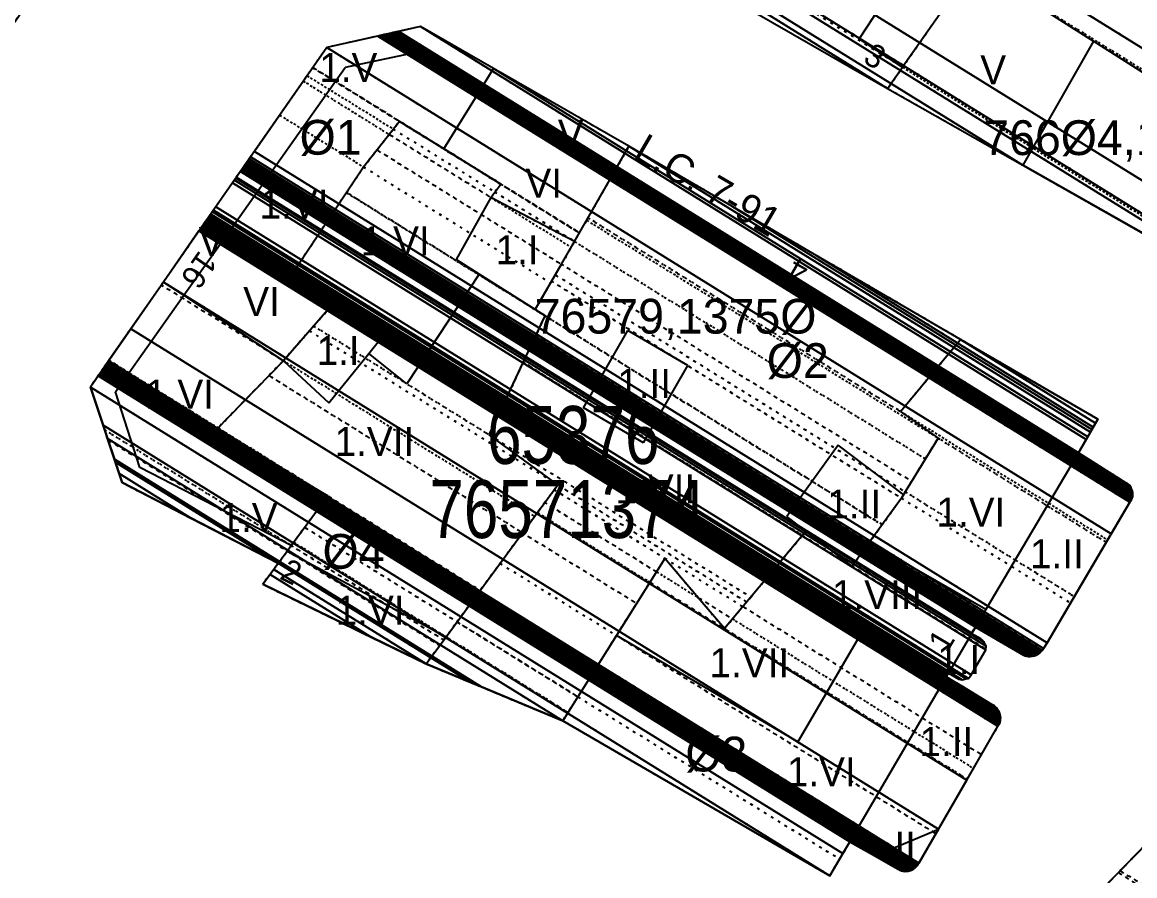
# Model space of a CAD drawing. Extents: x 676297 to 676945, y 613531 to 614154.
# Drawn here: x 676550.36 to 676598.37, y 613730.94 to 613767.78 of the extents above; entities that cross this region are included whole.
import ezdxf
from ezdxf.enums import TextEntityAlignment as Align

# ---------------------------------------------------------------- set-up
doc = ezdxf.new("R2010")
doc.units = 0
doc.header["$MEASUREMENT"] = 0
doc.linetypes.add('DOT', pattern=[0.25, 0, -0.25])
doc.layers.get('0').update_dxf_attribs({"linetype": 'CONTINUOUS'})
for name, color, linetype in [('10', 7, 'CONTINUOUS'), ('11', 7, 'CONTINUOUS'), ('12', 7, 'CONTINUOUS'), ('13', 7, 'CONTINUOUS'), ('22', 7, 'CONTINUOUS'), ('25', 7, 'CONTINUOUS'), ('26', 7, 'CONTINUOUS'), ('27', 7, 'CONTINUOUS'), ('31', 7, 'CONTINUOUS'), ('38', 7, 'CONTINUOUS'), ('62', 7, 'CONTINUOUS')]:
    doc.layers.add(name, color=color, linetype=linetype)
doc.styles.get("Standard").update_dxf_attribs({"font": 'txt', "height": 0.2})

msp = doc.modelspace()

# ---------------------------------------------------------------- linework, layer by layer
at = {"layer": '10', "color": 215, "linetype": 'CONTINUOUS'}
for p, q in [((676581.088, 613768.714), (676587.707, 613764.92)), ((676567.543, 613767.594), (676563.5, 613766.689)), ((676570.699, 613765.784), (676567.543, 613767.594)), ((676563.5, 613766.689), (676558.419, 613759.389)), ((676576.544, 613762.433), (676570.699, 613765.784)), ((676587.707, 613764.92), (676593.546, 613761.606)), ((676580.98, 613759.846), (676576.544, 613762.433)), ((676609.205, 613752.72), (676593.546, 613761.606)), ((676584.657, 613757.703), (676580.98, 613759.846)), ((676558.419, 613759.389), (676556.454, 613756.565)), ((676590.857, 613754.09), (676584.657, 613757.703)), ((676556.454, 613756.565), (676553.301, 613752.035)), ((676590.857, 613754.09), (676596.775, 613750.653)), ((676554.672, 613747.912), (676553.301, 613752.035)), ((676596.775, 613750.653), (676595.949, 613749.194)), ((676595.949, 613749.194), (676597.98, 613747.908)), ((676561.413, 613744.435), (676554.672, 613747.912)), ((676598.022, 613747.887), (676597.98, 613747.908)), ((676598.099, 613747.832), (676598.022, 613747.887)), ((676598.153, 613747.781), (676598.099, 613747.832)), ((676598.194, 613747.726), (676598.153, 613747.781)), ((676598.236, 613747.649), (676598.194, 613747.726)), ((676598.272, 613747.549), (676598.236, 613747.649)), ((676598.284, 613747.475), (676598.272, 613747.549)), ((676598.282, 613747.313), (676598.29, 613747.401)), ((676598.29, 613747.401), (676598.284, 613747.475)), ((676598.155, 613747.062), (676594.59, 613740.998)), ((676598.155, 613747.062), (676598.197, 613747.127)), ((676598.197, 613747.127), (676598.228, 613747.175)), ((676598.228, 613747.175), (676598.259, 613747.236)), ((676598.259, 613747.236), (676598.282, 613747.313)), ((676560.741, 613743.523), (676561.413, 613744.435)), ((676567.794, 613740.089), (676560.741, 613743.523)), ((676591.492, 613741.679), (676591.321, 613741.387)), ((676593.568, 613740.468), (676591.492, 613741.679)), ((676591.731, 613741.167), (676591.321, 613741.387)), ((676591.771, 613741.12), (676591.731, 613741.167)), ((676591.879, 613741.024), (676591.771, 613741.12)), ((676591.309, 613739.613), (676591.938, 613740.699)), ((676591.952, 613740.858), (676591.879, 613741.024)), ((676591.938, 613740.699), (676591.952, 613740.858)), ((676594.375, 613740.666), (676594.323, 613740.603)), ((676594.438, 613740.756), (676594.375, 613740.666)), ((676594.59, 613740.998), (676594.438, 613740.756)), ((676593.644, 613740.438), (676593.568, 613740.468)), ((676593.715, 613740.422), (676593.644, 613740.438)), ((676593.782, 613740.412), (676593.715, 613740.422)), ((676593.857, 613740.41), (676593.782, 613740.412)), ((676593.96, 613740.42), (676593.857, 613740.41)), ((676594.044, 613740.441), (676593.96, 613740.42)), ((676594.14, 613740.478), (676594.044, 613740.441)), ((676594.216, 613740.52), (676594.14, 613740.478)), ((676594.272, 613740.563), (676594.216, 613740.52)), ((676594.323, 613740.603), (676594.272, 613740.563)), ((676570.184, 613739.092), (676567.794, 613740.089)), ((676590.236, 613739.533), (676590.326, 613739.687)), ((676590.326, 613739.687), (676590.784, 613739.422)), ((676590.236, 613739.533), (676592.203, 613738.338)), ((676590.784, 613739.422), (676590.927, 613739.396)), ((676590.927, 613739.396), (676591.091, 613739.441)), ((676591.091, 613739.441), (676591.194, 613739.462)), ((676591.194, 613739.462), (676591.309, 613739.613)), ((676573.688, 613737.632), (676570.184, 613739.092)), ((676592.203, 613738.338), (676592.263, 613738.303)), ((676592.263, 613738.303), (676592.312, 613738.272)), ((676592.312, 613738.272), (676592.365, 613738.224)), ((676592.365, 613738.224), (676592.416, 613738.173)), ((676592.416, 613738.173), (676592.454, 613738.121)), ((676592.454, 613738.121), (676592.488, 613738.065)), ((676592.488, 613738.065), (676592.523, 613737.992)), ((676592.523, 613737.992), (676592.551, 613737.907)), ((676592.551, 613737.907), (676592.562, 613737.833)), ((676592.562, 613737.833), (676592.571, 613737.765)), ((676592.571, 613737.765), (676592.567, 613737.707)), ((676585.207, 613730.947), (676573.688, 613737.632)), ((676589.896, 613732.952), (676592.464, 613737.398)), ((676592.483, 613737.426), (676592.464, 613737.398)), ((676592.515, 613737.491), (676592.483, 613737.426)), ((676592.542, 613737.568), (676592.515, 613737.491)), ((676592.559, 613737.639), (676592.542, 613737.568)), ((676592.567, 613737.707), (676592.559, 613737.639)), ((676600.839, 613734.347), (676596.529, 613729.922)), ((676589.896, 613732.952), (676589.054, 613731.494)), ((676585.207, 613730.947), (676586.082, 613732.415)), ((676586.082, 613732.415), (676587.154, 613731.803)), ((676587.154, 613731.803), (676588.131, 613731.246)), ((676588.131, 613731.246), (676588.215, 613731.196)), ((676588.215, 613731.196), (676588.301, 613731.161)), ((676588.301, 613731.161), (676588.377, 613731.144)), ((676588.377, 613731.144), (676588.456, 613731.135)), ((676588.456, 613731.135), (676588.515, 613731.136)), ((676588.515, 613731.136), (676588.591, 613731.143)), ((676588.591, 613731.143), (676588.69, 613731.168)), ((676588.69, 613731.168), (676588.767, 613731.201)), ((676588.767, 613731.201), (676588.839, 613731.241)), ((676588.839, 613731.241), (676588.901, 613731.29)), ((676588.901, 613731.29), (676588.958, 613731.347)), ((676588.958, 613731.347), (676589.004, 613731.406)), ((676589.004, 613731.406), (676589.034, 613731.459)), ((676589.034, 613731.459), (676589.054, 613731.494))]:
    msp.add_line(p, q, dxfattribs=at)
at = {"layer": '11', "color": 215, "linetype": 'CONTINUOUS'}
for p, q in [((676591.43, 613770.243), (676588.347, 613765.835)), ((676587.707, 613764.92), (676588.347, 613765.835)), ((676566.637, 613763.498), (676565.088, 613761.531)), ((676568.555, 613762.316), (676566.637, 613763.498)), ((676571.02, 613760.799), (676568.555, 613762.316)), ((676575.996, 613761.473), (676576.544, 613762.433)), ((676565.088, 613761.531), (676562.12, 613757.075)), ((676575.83, 613761.183), (676575.996, 613761.473)), ((676570.584, 613760.218), (676571.02, 613760.799)), ((676574.194, 613758.319), (676575.83, 613761.183)), ((676574.194, 613758.319), (676570.584, 613760.218)), ((676573.631, 613757.334), (676574.194, 613758.319)), ((676562.12, 613757.075), (676563.925, 613755.797)), ((676572.501, 613755.382), (676573.631, 613757.334)), ((676563.925, 613755.797), (676561.631, 613753.174)), ((676570.512, 613749.973), (676572.926, 613755.106)), ((676572.926, 613755.106), (676572.501, 613755.382)), ((676589.894, 613752.936), (676590.857, 613754.09)), ((676561.631, 613753.174), (676558.73, 613750.188)), ((676588.262, 613750.98), (676589.894, 613752.936)), ((676588.262, 613750.98), (676589.881, 613749.834)), ((676558.73, 613750.188), (676563.549, 613747.335)), ((676573.472, 613747.813), (676570.512, 613749.973)), ((676589.881, 613749.834), (676588.468, 613747.513)), ((676571.952, 613745.745), (676573.472, 613747.813)), ((676588.468, 613747.513), (676588.302, 613747.241)), ((676561.973, 613745.195), (676563.549, 613747.335)), ((676588.302, 613747.241), (676586.915, 613745.32)), ((676569.127, 613741.903), (676571.952, 613745.745)), ((676584.182, 613745.82), (676582.535, 613743.847)), ((676586.18, 613744.301), (676584.182, 613745.82)), ((676561.413, 613744.435), (676561.798, 613744.958)), ((676561.798, 613744.958), (676561.973, 613745.195)), ((676586.915, 613745.32), (676586.18, 613744.301)), ((676578.094, 613744.643), (676576, 613741.312)), ((676579.532, 613742.946), (676578.094, 613744.643)), ((676582.535, 613743.847), (676580.666, 613741.61)), ((676580.666, 613741.61), (676579.532, 613742.946)), ((676568.653, 613741.257), (676569.127, 613741.903)), ((676567.794, 613740.089), (676568.653, 613741.257)), ((676576, 613741.312), (676574.337, 613738.665)), ((676574.337, 613738.665), (676573.688, 613737.632))]:
    msp.add_line(p, q, dxfattribs=at)
at = {"layer": '12', "color": 15, "linetype": 'CONTINUOUS'}
for p, q in [((676588.521, 613770.182), (676586.481, 613767.068)), ((676591.43, 613770.243), (676596.591, 613766.957)), ((676586.481, 613767.068), (676588.347, 613765.835)), ((676596.591, 613766.957), (676593.546, 613761.606)), ((676599.682, 613764.989), (676596.591, 613766.957)), ((676567.568, 613766.511), (676564.291, 613765.833)), ((676570.178, 613764.942), (676567.568, 613766.511)), ((676559.328, 613758.813), (676564.291, 613765.833)), ((676570.178, 613764.942), (676570.698, 613765.784)), ((676568.554, 613762.315), (676570.178, 613764.942)), ((676575.996, 613761.473), (676570.178, 613764.942)), ((676570.584, 613760.218), (676569.088, 613757.541)), ((676558.419, 613759.389), (676559.328, 613758.813)), ((676557.342, 613756.003), (676559.328, 613758.813)), ((676559.328, 613758.813), (676562.12, 613757.075)), ((676570.079, 613756.913), (676569.088, 613757.541)), ((676556.454, 613756.565), (676557.342, 613756.003)), ((676570.079, 613756.913), (676566.953, 613752.17)), ((676572.501, 613755.382), (676570.079, 613756.913)), ((676554.39, 613751.827), (676557.342, 613756.003)), ((676557.342, 613756.003), (676561.631, 613753.174)), ((676566.018, 613754.367), (676563.925, 613755.797)), ((676565.313, 613753.49), (676566.018, 613754.367)), ((676574.578, 613751.133), (676576.489, 613754.476)), ((676579.08, 613752.965), (676576.489, 613754.476)), ((676561.631, 613753.174), (676563.592, 613751.351)), ((676563.591, 613751.35), (676565.313, 613753.49)), ((676566.953, 613752.17), (676565.313, 613753.49)), ((676577.169, 613749.622), (676579.08, 613752.965)), ((676555.432, 613748.557), (676554.39, 613751.827)), ((676577.169, 613749.622), (676574.578, 613751.133)), ((676585.577, 613749.532), (676583.352, 613746.451)), ((676588.404, 613747.383), (676585.577, 613749.532)), ((676595.949, 613749.194), (676591.939, 613742.434)), ((676561.973, 613745.195), (676555.432, 613748.557)), ((676584.182, 613745.82), (676583.352, 613746.451)), ((676561.798, 613744.958), (676568.653, 613741.257)), ((676591.939, 613742.434), (676586.915, 613745.32)), ((676582.535, 613743.847), (676586.596, 613741.459)), ((676591.939, 613742.434), (676591.492, 613741.679)), ((676583.831, 613736.723), (676576, 613741.312)), ((676586.596, 613741.459), (676583.831, 613736.723)), ((676586.596, 613741.459), (676590.142, 613739.374)), ((676591.321, 613741.387), (676590.326, 613739.687)), ((676586.082, 613732.415), (676590.143, 613739.374)), ((676590.143, 613739.374), (676590.236, 613739.533)), ((676587.154, 613731.803), (676589.896, 613732.952))]:
    msp.add_line(p, q, dxfattribs=at)

# ---------------------------------------------------------------- texts
at = {"layer": '13', "color": 15, "linetype": 'CONTINUOUS'}
for s, p in [('1.V', (676564.433, 613765.829)), ('V', (676592.262, 613765.724)), ('V', (676574.03, 613762.954)), ('VI', (676572.866, 613760.836)), ('1.VI', (676562.089, 613759.93)), ('V', (676558.536, 613758.312)), ('1.VI', (676566.46, 613758.34)), ('1.I', (676571.717, 613757.964)), ('VI', (676560.689, 613755.724)), ('1.I', (676563.994, 613753.615)), ('1.II', (676577.198, 613752.192)), ('1.VI', (676557.151, 613751.73)), ('1.VII', (676565.559, 613749.687)), ('1.VII', (676577.682, 613747.64)), ('1.II', (676586.264, 613746.989)), ('1.V', (676560.129, 613746.403)), ('1.VI', (676591.299, 613746.642)), ('1.II', (676595.011, 613744.844)), ('1.VIII', (676587.25, 613743.075)), ('1.VI', (676565.374, 613742.401)), ('1.VII', (676581.739, 613740.138)), ('1.I', (676590.773, 613740.275)), ('1.II', (676590.241, 613736.733)), ('1.VI', (676584.842, 613735.432)), ('II', (676588.467, 613732.222))]:
    msp.add_text(s, height=1.25, dxfattribs=at).set_placement(p, align=Align.MIDDLE)
at = {"layer": '22', "color": 7, "linetype": 'CONTINUOUS'}
for s, rotation, p in [('3', 330.2366, (676586.918, 613765.886)), ('16', 234.9888, (676557.59, 613757.367)), ('4', 149.9047, (676584.073, 613757.495)), ('2', 333.4907, (676561.755, 613743.615)), ('1', 59.4228, (676590.458, 613740.846))]:
    msp.add_text(s, height=1, rotation=rotation, dxfattribs=at).set_placement(p, align=Align.CENTER)
at = {"layer": '25', "color": 215, "linetype": 'CONTINUOUS', "width": 0.8}
msp.add_text('65376', height=2.5, dxfattribs=at).set_placement((676574.141, 613749.97), align=Align.MIDDLE)
at = {"layer": '26', "color": 215, "linetype": 'CONTINUOUS'}
msp.add_text('O', height=0.1, dxfattribs=at).set_placement((676575.005, 613748.37), align=Align.MIDDLE)
at = {"layer": '26', "color": 215, "linetype": 'CONTINUOUS', "width": 0.8}
msp.add_text('76571374', height=2.5, dxfattribs=at).set_placement((676573.881, 613746.77), align=Align.MIDDLE)
at = {"layer": '27', "color": 215, "linetype": 'CONTINUOUS'}
for s, p in [('%%c1', (676563.669, 613762.816)), ('%%c2', (676583.827, 613753.18)), ('%%c4', (676564.659, 613744.946)), ('%%c3', (676580.314, 613736.198))]:
    msp.add_text(s, height=1.5, dxfattribs=at).set_placement(p, align=Align.MIDDLE)
at = {"layer": '31', "color": 15, "linetype": 'CONTINUOUS'}
msp.add_text('L.C. 7-91', height=1.25, rotation=329.75, dxfattribs=at).set_placement((676579.647, 613760.214), align=Align.CENTER)
at = {"layer": '38', "color": 215, "linetype": 'CONTINUOUS'}
for s, p in [('766%%c4,13764', (676597.911, 613762.689)), ('76579,1375%%c', (676578.556, 613754.984))]:
    msp.add_text(s, height=1.5, dxfattribs=at).set_placement(p, align=Align.MIDDLE)

# ---------------------------------------------------------------- meshes
at = {"color": 7, "linetype": 'DOT'}
mesh = msp.add_polyface(dxfattribs=at)
corners = [(676601.957, 613768.848), (676599.332, 613770.617), (676602.019, 613768.951), (676596.654, 613772.421), (676602.083, 613769.055), (676593.712, 613774.403), (676602.153, 613769.17), (676594.294, 613775.504), (676602.798, 613770.231), (676589.264, 613779.284), (676603.09, 613770.712), (676615.9, 613763.705), (676589.742, 613779.923), (676603.503, 613771.391), (676613.54, 613765.261), (676615.951, 613763.766), (676589.789, 613779.987), (676603.544, 613771.458), (676611.07, 613766.89), (676616.005, 613763.83), (676589.839, 613780.053), (676603.587, 613771.529), (676610.161, 613767.489), (676616.025, 613763.854), (676589.613, 613780.229), (676603.603, 613771.555), (676608.393, 613769.023), (676616.266, 613764.142), (676586.851, 613782.379), (676603.796, 613771.873), (676606.371, 613770.777), (676616.542, 613764.471), (676587.109, 613782.719), (676604.017, 613772.236), (676606.371, 613770.777), (676616.831, 613764.816), (676587.38, 613783.076), (676604.249, 613772.617), (676618.351, 613766.628), (676588.8, 613784.95), (676619.892, 613768.466), (676598.897, 613781.483), (676590.241, 613786.85), (676620.421, 613769.097), (676599.32, 613782.179), (676590.735, 613787.502), (676622.951, 613772.114), (676601.342, 613785.512), (676620.818, 613774.12), (676601.643, 613786.009), (676616.923, 613777.784), (676612.353, 613780.617), (676602.194, 613786.916), (676616.914, 613777.792), (676612.354, 613780.619), (676612.332, 613780.633), (676602.195, 613786.918), (676614.937, 613779.653), (676612.633, 613781.081), (676607.624, 613784.187), (676602.475, 613787.38), (676612.918, 613781.552), (676602.827, 613787.809), (676602.76, 613787.85), (676602.764, 613787.856)]
mesh.append_faces([[corners[k] for k in face] for face in [(0, 0, 2, 1), (1, 2, 4, 3), (3, 4, 6, 5), (5, 6, 8, 7), (7, 8, 10, 9), (9, 10, 13, 12), (12, 13, 17, 16), (11, 11, 15, 14), (16, 17, 21, 20), (14, 15, 19, 18), (20, 21, 25, 24), (18, 19, 23, 22), (24, 25, 29, 28), (22, 23, 27, 26), (28, 29, 33, 32), (26, 27, 31, 30), (32, 33, 37, 36), (34, 31, 35, 37), (36, 35, 38, 39), (39, 38, 40, 42), (42, 41, 45, 45), (41, 40, 43, 44), (44, 43, 46, 47), (47, 46, 48, 49), (49, 48, 50, 52), (52, 51, 55, 56), (51, 50, 53, 54), (56, 55, 59, 60), (54, 53, 57, 58), (60, 59, 62, 63), (58, 57, 61, 61), (63, 62, 64, 64)]], dxfattribs={"vtx0": -1, "vtx2": -1, "color": 7})
mesh = msp.add_polyface(dxfattribs=at)
corners = [(676538.002, 613756.181), (676538.254, 613756.218), (676526.404, 613763.565), (676542.41, 613756.833), (676527.798, 613765.892), (676542.769, 613757.349), (676528.121, 613766.431), (676544.214, 613759.43), (676529.421, 613768.602), (676544.257, 613759.493), (676532.397, 613766.846), (676545.913, 613761.876), (676533.907, 613769.32), (676548.659, 613765.831), (676536.412, 613773.424), (676548.676, 613765.854), (676534.138, 613774.868), (676551.17, 613769.445), (676536.391, 613778.608), (676553.145, 613772.289), (676538.176, 613781.57), (676552.422, 613775.5), (676539.388, 613783.581), (676552.23, 613776.354), (676552.23, 613776.354)]
mesh.append_faces([[corners[k] for k in face] for face in [(0, 0, 1, 2), (2, 1, 3, 4), (4, 3, 5, 6), (6, 5, 7, 8), (8, 7, 9, 10), (10, 9, 11, 12), (12, 11, 13, 14), (14, 13, 15, 16), (16, 15, 17, 18), (18, 17, 19, 20), (20, 19, 21, 22), (22, 21, 24, 23)]], dxfattribs={"vtx0": -1, "vtx2": -1, "color": 7})
mesh = msp.add_polyface(dxfattribs=at)
corners = [(676581.088, 613768.714), (676581.253, 613768.921), (676587.707, 613764.92), (676581.952, 613769.8), (676588.347, 613765.835), (676582.009, 613769.871), (676588.399, 613765.909), (676582.009, 613769.871), (676590.518, 613768.939), (676584.323, 613772.78), (676591.43, 613770.243), (676585.319, 613774.032), (676591.594, 613770.539), (676585.531, 613774.298), (676593.085, 613773.217), (676587.373, 613776.758), (676593.092, 613773.23), (676587.382, 613776.77), (676593.712, 613774.403), (676588.178, 613777.834), (676594.294, 613775.504), (676588.926, 613778.832), (676589.264, 613779.284)]
mesh.append_faces([[corners[k] for k in face] for face in [(0, 0, 2, 1), (1, 2, 4, 3), (3, 4, 6, 5), (7, 6, 8, 9), (9, 8, 10, 11), (11, 10, 12, 13), (13, 12, 14, 15), (15, 14, 16, 17), (17, 16, 18, 19), (19, 18, 20, 21), (21, 20, 22, 22)]], dxfattribs={"vtx0": -1, "vtx2": -1, "color": 7})
mesh = msp.add_polyface(dxfattribs=at)
corners = [(676587.707, 613764.92), (676593.546, 613761.606), (676587.856, 613765.134), (676609.205, 613752.72), (676588.258, 613765.707), (676609.41, 613752.776), (676588.347, 613765.835), (676609.527, 613752.807), (676588.398, 613765.907), (676612.195, 613757.369), (676591.43, 613770.243), (676612.593, 613758.049), (676591.814, 613770.932), (676612.593, 613758.049), (676593.085, 613773.217), (676613.912, 613760.304), (676593.536, 613774.069), (676601.957, 613768.848), (676614.397, 613761.135), (676593.592, 613774.176), (676599.332, 613770.617), (676602.019, 613768.951), (676614.458, 613761.239), (676593.649, 613774.284), (676596.654, 613772.421), (676602.083, 613769.055), (676614.52, 613761.344), (676593.712, 613774.403), (676602.153, 613769.17), (676614.587, 613761.46), (676603.503, 613771.391), (676615.9, 613763.705), (676603.544, 613771.458), (676613.54, 613765.261), (676603.603, 613771.555), (676610.161, 613767.489), (676604.017, 613772.236), (676606.371, 613770.777), (676604.249, 613772.617)]
mesh.append_faces([[corners[k] for k in face] for face in [(0, 0, 1, 2), (2, 1, 3, 4), (4, 3, 5, 6), (6, 5, 7, 8), (8, 7, 9, 10), (10, 9, 11, 12), (12, 13, 15, 14), (14, 15, 18, 16), (16, 17, 20, 19), (17, 18, 22, 21), (19, 20, 24, 23), (21, 22, 26, 25), (23, 24, 27, 27), (25, 26, 29, 28), (28, 29, 31, 30), (30, 31, 33, 32), (32, 33, 35, 34), (34, 35, 37, 36), (36, 37, 38, 38)]], dxfattribs={"vtx0": -1, "vtx2": -1, "color": 7})
mesh = msp.add_polyface(dxfattribs=at)
corners = [(676554.672, 613747.912), (676561.413, 613744.435), (676554.378, 613748.797), (676561.798, 613744.958), (676554.059, 613749.756), (676561.973, 613745.195), (676553.914, 613750.192), (676562.713, 613746.2), (676553.301, 613752.035), (676558.73, 613750.188), (676563.481, 613747.242), (676554.04, 613753.096), (676558.812, 613750.272), (676563.549, 613747.335), (676554.105, 613753.19), (676561.631, 613753.174), (676556.366, 613756.438), (676561.734, 613753.292), (676556.454, 613756.565), (676563.925, 613755.797), (676558.332, 613759.264), (676562.12, 613757.075), (676558.41, 613759.375), (676562.129, 613757.089), (676558.419, 613759.389), (676565.088, 613761.531), (676561.471, 613763.774), (676566.196, 613762.938), (676562.489, 613765.237), (676570.584, 613760.218), (676566.376, 613763.166), (676562.654, 613765.474), (676574.194, 613758.319), (676570.758, 613760.45), (676566.637, 613763.498), (676562.894, 613765.819), (676574.402, 613758.684), (676571.011, 613760.786), (676566.637, 613763.498), (676562.898, 613765.824), (676574.405, 613758.689), (676571.014, 613760.791), (676568.555, 613762.316), (676562.903, 613765.831), (676574.41, 613758.697), (676571.02, 613760.799), (676563.5, 613766.689), (676574.928, 613759.604), (676566.034, 613767.256), (676575.83, 613761.183), (676566.5, 613767.361), (676575.996, 613761.473), (676567.543, 613767.594), (676576.367, 613762.123), (676570.699, 613765.784), (676576.429, 613762.231), (676576.544, 613762.433)]
mesh.append_faces([[corners[k] for k in face] for face in [(0, 0, 1, 2), (2, 1, 3, 4), (4, 3, 5, 6), (6, 5, 7, 8), (8, 7, 10, 11), (11, 9, 12, 14), (9, 10, 13, 13), (14, 12, 15, 16), (16, 15, 17, 18), (18, 17, 19, 20), (20, 19, 21, 22), (22, 21, 23, 24), (24, 23, 25, 26), (26, 25, 27, 28), (28, 27, 30, 31), (29, 29, 32, 33), (31, 30, 34, 35), (33, 32, 36, 37), (35, 38, 42, 39), (37, 36, 40, 41), (39, 42, 45, 43), (41, 40, 44, 45), (43, 44, 47, 46), (46, 47, 49, 48), (48, 49, 51, 50), (50, 51, 53, 52), (52, 53, 55, 54), (54, 55, 56, 56)]], dxfattribs={"vtx0": -1, "vtx2": -1, "color": 7})
mesh = msp.add_polyface(dxfattribs=at)
corners = [(676560.741, 613743.523), (676561.216, 613744.167), (676567.794, 613740.089), (676561.413, 613744.435), (676567.991, 613740.357), (676561.798, 613744.958), (676568.376, 613740.88), (676561.973, 613745.195), (676568.55, 613741.117), (676562.076, 613745.335), (676568.653, 613741.257), (676562.551, 613745.98), (676569.127, 613741.903), (676558.73, 613750.188), (676563.481, 613747.242), (676570.056, 613743.166), (676558.73, 613750.188), (676563.549, 613747.335), (676570.124, 613743.259), (676558.812, 613750.272), (676571.952, 613745.745), (676561.007, 613752.531), (676572.472, 613746.453), (676561.631, 613753.174), (676573.472, 613747.813), (676562.754, 613754.458), (676570.512, 613749.973), (676562.938, 613754.669), (676571.146, 613751.32), (676563.925, 613755.797), (676571.203, 613751.443), (676562.12, 613757.075), (676572.926, 613755.106), (676564.35, 613760.423), (676572.501, 613755.382), (676564.356, 613760.432), (676573.163, 613756.525), (676565.088, 613761.531), (676573.631, 613757.334), (676565.67, 613762.27), (676574.051, 613758.069), (676570.584, 613760.218), (676566.196, 613762.938), (676574.194, 613758.319), (676570.758, 613760.45), (676566.376, 613763.166), (676571.011, 613760.786), (676566.637, 613763.498), (676571.014, 613760.791), (676568.555, 613762.316), (676571.02, 613760.799)]
mesh.append_faces([[corners[k] for k in face] for face in [(0, 0, 2, 1), (1, 2, 4, 3), (3, 4, 6, 5), (5, 6, 8, 7), (7, 8, 10, 9), (9, 10, 12, 11), (11, 12, 15, 14), (13, 16, 17, 19), (14, 15, 18, 17), (19, 18, 20, 21), (21, 20, 22, 23), (23, 22, 24, 25), (25, 24, 26, 27), (27, 26, 28, 29), (29, 28, 30, 31), (31, 30, 32, 33), (33, 32, 34, 35), (35, 34, 36, 37), (37, 36, 38, 39), (39, 38, 40, 42), (42, 41, 44, 45), (41, 40, 43, 43), (45, 44, 46, 47), (47, 46, 48, 49), (49, 48, 50, 50)]], dxfattribs={"vtx0": -1, "vtx2": -1, "color": 7})
mesh = msp.add_polyface(dxfattribs=at)
corners = [(676567.794, 613740.089), (676570.184, 613739.092), (676568.039, 613740.422), (676573.688, 613737.632), (676568.399, 613740.911), (676573.916, 613737.994), (676568.653, 613741.257), (676574.337, 613738.665), (676569.123, 613741.898), (676574.341, 613738.671), (676569.127, 613741.903), (676576, 613741.312), (676570.981, 613744.424), (676576.87, 613742.696), (676571.952, 613745.745), (676580.666, 613741.61), (676577.443, 613743.608), (676572.592, 613746.616), (676581.014, 613742.027), (676579.532, 613742.946), (676577.73, 613744.063), (676572.912, 613747.051), (676581.458, 613742.558), (676578.094, 613744.643), (676573.318, 613747.604), (676581.625, 613742.758), (676573.472, 613747.813), (676581.804, 613742.972), (676570.512, 613749.973), (676582.535, 613743.847), (676570.996, 613751.001), (676586.18, 613744.301), (676584.028, 613745.635), (676571.984, 613753.103), (676586.32, 613744.495), (676584.182, 613745.82), (676572.086, 613753.32), (676586.915, 613745.32), (676572.521, 613754.244), (676587.47, 613746.089), (676572.926, 613755.106), (676587.476, 613746.097), (676572.501, 613755.382), (676588.302, 613747.241), (676573.206, 613756.6), (676588.468, 613747.513), (676573.366, 613756.876), (676588.743, 613747.965), (676573.631, 613757.334), (676589.333, 613748.933), (676574.194, 613758.319), (676589.881, 613749.834), (676574.718, 613759.235), (676588.262, 613750.98), (676574.777, 613759.34), (676589.634, 613752.624), (676575.83, 613761.183), (676589.85, 613752.883), (676575.996, 613761.473), (676589.894, 613752.936), (676576.03, 613761.532), (676590.565, 613753.74), (676576.544, 613762.433), (676590.655, 613753.848), (676580.98, 613759.846), (676590.73, 613753.938), (676584.657, 613757.703), (676590.857, 613754.09), (676590.857, 613754.09)]
mesh.append_faces([[corners[k] for k in face] for face in [(0, 0, 1, 2), (2, 1, 3, 4), (4, 3, 5, 6), (6, 5, 7, 8), (8, 7, 9, 10), (10, 9, 11, 12), (12, 11, 13, 14), (14, 13, 16, 17), (17, 16, 20, 21), (15, 15, 18, 19), (21, 20, 23, 24), (19, 18, 22, 23), (24, 22, 25, 26), (26, 25, 27, 28), (28, 27, 29, 30), (30, 29, 32, 33), (33, 32, 35, 36), (31, 31, 34, 35), (36, 34, 37, 38), (38, 37, 39, 40), (40, 39, 41, 42), (42, 41, 43, 44), (44, 43, 45, 46), (46, 45, 47, 48), (48, 47, 49, 50), (50, 49, 51, 52), (52, 51, 53, 54), (54, 53, 55, 56), (56, 55, 57, 58), (58, 57, 59, 60), (60, 59, 61, 62), (62, 61, 63, 64), (64, 63, 65, 66), (66, 65, 68, 67)]], dxfattribs={"vtx0": -1, "vtx2": -1, "color": 7})
mesh = msp.add_polyface(dxfattribs=at)
corners = [(676573.688, 613737.632), (676573.688, 613737.632), (676585.207, 613730.947), (676573.895, 613737.961), (676585.633, 613731.661), (676574.337, 613738.665), (676586.082, 613732.415), (676574.804, 613739.408), (676587.154, 613731.803), (676574.827, 613739.446), (676588.131, 613731.246), (676574.849, 613739.481), (676588.215, 613731.196), (676574.85, 613739.482), (676588.301, 613731.161), (676574.859, 613739.495), (676588.377, 613731.144), (676574.872, 613739.517), (676588.456, 613731.135), (676574.89, 613739.546), (676588.515, 613731.136), (676574.907, 613739.573), (676588.591, 613731.143), (676574.932, 613739.612), (676588.69, 613731.168), (676574.971, 613739.674), (676588.767, 613731.201), (676575.007, 613739.732), (676588.839, 613731.241), (676575.046, 613739.793), (676588.901, 613731.29), (676575.085, 613739.856), (676588.958, 613731.347), (676575.127, 613739.922), (676589.004, 613731.406), (676575.167, 613739.985), (676589.034, 613731.459), (676575.199, 613740.037), (676589.054, 613731.494), (676575.22, 613740.071), (676589.787, 613732.764), (676576, 613741.312), (676589.896, 613732.952), (676576.116, 613741.496), (676591.144, 613735.113), (676580.666, 613741.61), (676577.443, 613743.608), (676591.414, 613735.579), (676581.014, 613742.027), (676579.532, 613742.946), (676577.73, 613744.063), (676591.756, 613736.172), (676581.458, 613742.558), (676578.094, 613744.643), (676592.464, 613737.398), (676582.374, 613743.654), (676592.483, 613737.426), (676582.396, 613743.68), (676592.515, 613737.491), (676582.442, 613743.736), (676592.542, 613737.568), (676582.494, 613743.798), (676592.558, 613737.633), (676582.535, 613743.847), (676592.559, 613737.639), (676582.539, 613743.852), (676592.567, 613737.707), (676582.579, 613743.9), (676592.571, 613737.765), (676582.612, 613743.94), (676592.562, 613737.833), (676582.647, 613743.981), (676592.551, 613737.907), (676582.684, 613744.025), (676592.523, 613737.992), (676582.721, 613744.069), (676592.488, 613738.065), (676582.749, 613744.103), (676592.454, 613738.121), (676582.768, 613744.126), (676592.416, 613738.173), (676582.784, 613744.145), (676592.394, 613738.195), (676590.236, 613739.533), (676582.788, 613744.151), (676592.365, 613738.224), (676591.117, 613738.998), (676590.241, 613739.541), (676582.794, 613744.158), (676592.318, 613738.267), (676592.203, 613738.338), (676590.247, 613739.551), (676582.802, 613744.167), (676592.312, 613738.272), (676592.246, 613738.313), (676590.247, 613739.552), (676582.803, 613744.168), (676592.263, 613738.303), (676590.247, 613739.553), (676582.803, 613744.168), (676590.326, 613739.687), (676582.904, 613744.289), (676590.784, 613739.422), (676582.914, 613744.301), (676590.927, 613739.396), (676582.949, 613744.343), (676591.091, 613739.441), (676583.029, 613744.439), (676591.194, 613739.462), (676583.076, 613744.495), (676591.309, 613739.613), (676583.198, 613744.642), (676591.938, 613740.699), (676584.01, 613745.614), (676591.941, 613740.729), (676586.18, 613744.301), (676584.028, 613745.635), (676591.952, 613740.858), (676586.248, 613744.395), (676585.213, 613745.036), (676584.102, 613745.725), (676591.879, 613741.024), (676586.308, 613744.478), (676584.352, 613745.691), (676584.169, 613745.804), (676591.816, 613741.08), (676591.321, 613741.387), (676586.316, 613744.49), (676584.23, 613745.783), (676584.178, 613745.816), (676591.79, 613741.103), (676591.402, 613741.343), (676591.324, 613741.392), (676586.32, 613744.495), (676584.182, 613745.82), (676591.771, 613741.12), (676591.465, 613741.31), (676591.326, 613741.396), (676586.322, 613744.498), (676591.731, 613741.167), (676591.336, 613741.412), (676586.333, 613744.514), (676591.492, 613741.679), (676586.515, 613744.765), (676593.568, 613740.468), (676586.553, 613744.818), (676593.644, 613740.438), (676586.561, 613744.829), (676593.715, 613740.422), (676586.575, 613744.849), (676593.782, 613740.412), (676586.591, 613744.871), (676593.857, 613740.41), (676586.613, 613744.901), (676593.96, 613740.42), (676586.65, 613744.952), (676594.044, 613740.441), (676586.686, 613745.003), (676594.14, 613740.478), (676586.734, 613745.07), (676594.216, 613740.52), (676586.779, 613745.131), (676594.272, 613740.563), (676586.818, 613745.185), (676594.323, 613740.603), (676586.853, 613745.234), (676594.375, 613740.666), (676586.901, 613745.3), (676594.389, 613740.686), (676586.915, 613745.32), (676594.438, 613740.756), (676586.965, 613745.389), (676594.59, 613740.998), (676587.133, 613745.622), (676595.6, 613742.716), (676588.302, 613747.241), (676595.762, 613742.991), (676588.468, 613747.513), (676597.139, 613745.334), (676589.881, 613749.834), (676597.2, 613745.438), (676588.262, 613750.98), (676598.155, 613747.062), (676589.48, 613752.44), (676598.197, 613747.127), (676589.53, 613752.5), (676598.228, 613747.175), (676589.567, 613752.545), (676598.259, 613747.236), (676589.612, 613752.597), (676598.282, 613747.313), (676589.662, 613752.658), (676598.29, 613747.401), (676589.713, 613752.719), (676598.284, 613747.475), (676589.751, 613752.765), (676598.272, 613747.549), (676589.788, 613752.809), (676598.236, 613747.649), (676589.831, 613752.86), (676598.194, 613747.726), (676589.859, 613752.894), (676598.153, 613747.781), (676589.875, 613752.913), (676598.099, 613747.832), (676589.885, 613752.925), (676598.075, 613747.849), (676597.98, 613747.908), (676589.886, 613752.926), (676598.022, 613747.887), (676597.598, 613748.15), (676589.889, 613752.93), (676596.87, 613748.611), (676589.894, 613752.936), (676595.949, 613749.194), (676589.901, 613752.944), (676596.678, 613750.481), (676590.857, 613754.09), (676596.775, 613750.653)]
mesh.append_faces([[corners[k] for k in face] for face in [(0, 1, 2, 3), (3, 2, 4, 5), (5, 4, 6, 7), (7, 6, 8, 9), (9, 8, 10, 11), (11, 10, 12, 13), (13, 12, 14, 15), (15, 14, 16, 17), (17, 16, 18, 19), (19, 18, 20, 21), (21, 20, 22, 23), (23, 22, 24, 25), (25, 24, 26, 27), (27, 26, 28, 29), (29, 28, 30, 31), (31, 30, 32, 33), (33, 32, 34, 35), (35, 34, 36, 37), (37, 36, 38, 39), (39, 38, 40, 41), (41, 40, 42, 43), (43, 42, 44, 46), (46, 45, 49, 50), (45, 44, 47, 48), (50, 49, 53, 53), (48, 47, 51, 52), (52, 51, 54, 55), (55, 54, 56, 57), (57, 56, 58, 59), (59, 58, 60, 61), (61, 60, 62, 63), (63, 62, 64, 65), (65, 64, 66, 67), (67, 66, 68, 69), (69, 68, 70, 71), (71, 70, 72, 73), (73, 72, 74, 75), (75, 74, 76, 77), (77, 76, 78, 79), (79, 78, 80, 81), (81, 80, 82, 84), (84, 83, 87, 88), (83, 82, 85, 86), (88, 87, 91, 92), (86, 85, 89, 90), (92, 91, 95, 96), (90, 89, 93, 94), (96, 95, 98, 99), (94, 93, 97, 97), (99, 98, 100, 101), (101, 100, 102, 103), (103, 102, 104, 105), (105, 104, 106, 107), (107, 106, 108, 109), (109, 108, 110, 111), (111, 110, 112, 113), (113, 112, 114, 116), (116, 115, 119, 120), (115, 114, 117, 118), (120, 119, 123, 124), (118, 117, 121, 122), (124, 123, 128, 129), (122, 121, 125, 127), (129, 128, 134, 134), (127, 126, 132, 133), (126, 125, 130, 131), (133, 132, 137, 138), (131, 130, 135, 136), (138, 137, 140, 141), (136, 135, 139, 139), (141, 140, 142, 143), (143, 142, 144, 145), (145, 144, 146, 147), (147, 146, 148, 149), (149, 148, 150, 151), (151, 150, 152, 153), (153, 152, 154, 155), (155, 154, 156, 157), (157, 156, 158, 159), (159, 158, 160, 161), (161, 160, 162, 163), (163, 162, 164, 165), (165, 164, 166, 167), (167, 166, 168, 169), (169, 168, 170, 171), (171, 170, 172, 173), (173, 172, 174, 175), (175, 174, 176, 177), (177, 176, 178, 179), (179, 178, 180, 181), (181, 180, 182, 183), (183, 182, 184, 185), (185, 184, 186, 187), (187, 186, 188, 189), (189, 188, 190, 191), (191, 190, 192, 193), (193, 192, 194, 195), (195, 194, 196, 197), (197, 196, 198, 199), (199, 198, 200, 201), (201, 200, 202, 203), (203, 202, 204, 205), (205, 204, 206, 208), (208, 207, 210, 211), (207, 206, 209, 209), (211, 210, 212, 213), (213, 212, 214, 215), (215, 214, 216, 217), (217, 216, 218, 218)]], dxfattribs={"vtx0": -1, "vtx2": -1, "color": 7})
mesh = msp.add_polyface(dxfattribs=at)
corners = [(676608.096, 613717.091), (676605.14, 613719.035), (676608.153, 613717.167), (676601.182, 613721.638), (676608.23, 613717.268), (676602.716, 613723.082), (676609.462, 613718.899), (676602.814, 613723.174), (676609.542, 613719.003), (676600.238, 613725.878), (676610.121, 613719.75), (676596.529, 613729.922), (676611.034, 613720.929), (676596.529, 613729.922), (676611.314, 613721.291), (676611.648, 613721.084), (676596.854, 613730.256), (676611.328, 613721.309), (676611.663, 613721.101), (676596.871, 613730.273), (676612.412, 613721.928), (676613.12, 613721.489), (676597.655, 613731.078), (676612.49, 613722.014), (676613.199, 613721.574), (676597.736, 613731.161), (676615.99, 613724.564), (676600.603, 613734.104), (676615.707, 613724.894), (676600.696, 613734.201), (676615.83, 613725.053), (676600.839, 613734.347), (676616.432, 613725.83), (676601.59, 613735.032), (676614.17, 613727.508), (676601.77, 613735.196), (676615.924, 613729.363), (676603.691, 613736.948), (676616.111, 613729.561), (676608.736, 613734.134), (676603.896, 613737.135), (676616.566, 613730.042), (676609.22, 613734.596), (676606.241, 613736.444), (676604.394, 613737.589), (676615.126, 613731.198), (676609.388, 613734.756), (676605.38, 613737.241), (676604.566, 613737.746), (676614.469, 613731.725), (676609.464, 613734.828), (676604.988, 613737.603), (676604.644, 613737.817), (676613.987, 613732.112), (676609.519, 613734.882), (676604.701, 613737.869), (676612.12, 613733.609), (676609.735, 613735.088), (676609.983, 613735.324)]
mesh.append_faces([[corners[k] for k in face] for face in [(0, 0, 2, 1), (1, 2, 4, 3), (3, 4, 6, 5), (5, 6, 8, 7), (7, 8, 10, 9), (9, 10, 12, 11), (13, 12, 14, 16), (16, 14, 17, 19), (15, 15, 18, 17), (19, 18, 20, 22), (22, 20, 23, 25), (21, 21, 24, 23), (25, 24, 26, 27), (27, 26, 28, 29), (29, 28, 30, 31), (31, 30, 32, 33), (33, 32, 34, 35), (35, 34, 36, 37), (37, 36, 38, 40), (40, 39, 43, 44), (39, 38, 41, 42), (44, 43, 47, 48), (42, 41, 45, 46), (48, 47, 51, 52), (46, 45, 49, 50), (52, 51, 55, 55), (50, 49, 53, 54), (54, 53, 56, 57), (57, 56, 58, 58)]], dxfattribs={"vtx0": -1, "vtx2": -1, "color": 7})
at = {"layer": '62', "color": 7, "linetype": 'CONTINUOUS'}
mesh = msp.add_polyface(dxfattribs=at)
corners = [(676572.208, 613773.866), (676581.088, 613768.714), (676572.1, 613774.286), (676587.707, 613764.92), (676572.006, 613774.655), (676593.546, 613761.606), (676571.913, 613775.019), (676609.205, 613752.72), (676571.663, 613775.996), (676609.527, 613752.807), (676571.576, 613776.337), (676610.139, 613753.854), (676571.142, 613778.032), (676612.593, 613758.049), (676573.925, 613782.024), (676615.9, 613763.705), (676577.676, 613787.404), (676620.996, 613769.782), (676582.172, 613793.853), (676622.951, 613772.114), (676583.897, 613796.328), (676627.387, 613777.442), (676587.83, 613801.968), (676630.803, 613782.659), (676591.4, 613807.089), (676631.089, 613783.097), (676591.746, 613807.49), (676631.348, 613783.493), (676592.303, 613807.701), (676632.438, 613785.156), (676595.106, 613808.302), (676632.623, 613785.439), (676595.732, 613808.312), (676632.664, 613785.502), (676596.181, 613808.122), (676632.693, 613785.546), (676610.966, 613799.017), (676633.248, 613786.394), (676611.599, 613799.816), (676633.248, 613786.394), (676611.704, 613799.948), (676633.205, 613786.617), (676611.985, 613800.303), (676624.521, 613792.531), (676612.327, 613800.734)]
mesh.append_faces([[corners[k] for k in face] for face in [(0, 0, 1, 2), (2, 1, 3, 4), (4, 3, 5, 6), (6, 5, 7, 8), (8, 7, 9, 10), (10, 9, 11, 12), (12, 11, 13, 14), (14, 13, 15, 16), (16, 15, 17, 18), (18, 17, 19, 20), (20, 19, 21, 22), (22, 21, 23, 24), (24, 23, 25, 26), (26, 25, 27, 28), (28, 27, 29, 30), (30, 29, 31, 32), (32, 31, 33, 34), (34, 33, 35, 36), (36, 35, 37, 38), (38, 39, 41, 40), (40, 41, 43, 42), (42, 43, 44, 44)]], dxfattribs={"vtx0": -1, "vtx2": -1, "color": 7})
mesh = msp.add_polyface(dxfattribs=at)
corners = [(676496.343, 613781.976), (676538.002, 613756.181), (676496.359, 613782), (676498.259, 613780.822), (676508.839, 613774.449), (676526.788, 613763.32), (676538.245, 613756.217), (676496.447, 613782.132), (676508.839, 613774.449), (676509.202, 613774.231), (676526.404, 613763.565), (676538.254, 613756.218), (676496.45, 613782.137), (676511.824, 613772.651), (676524.019, 613765.09), (676538.314, 613756.227), (676496.472, 613782.169), (676518.181, 613768.823), (676538.462, 613756.249), (676496.525, 613782.25), (676542.41, 613756.833), (676497.956, 613784.394), (676553.145, 613772.289), (676508.391, 613800.037), (676552.88, 613773.468), (676508.87, 613800.754), (676552.661, 613774.437), (676523.917, 613792.259), (676552.614, 613774.649), (676526.657, 613790.742), (676552.607, 613774.677), (676527.027, 613790.537), (676552.489, 613775.205), (676534.983, 613786.059), (676552.422, 613775.5), (676539.388, 613783.581), (676552.23, 613776.354)]
mesh.append_faces([[corners[k] for k in face] for face in [(0, 0, 3, 2), (2, 3, 8, 7), (1, 1, 6, 5), (7, 4, 9, 12), (5, 6, 11, 10), (12, 9, 13, 16), (10, 11, 15, 14), (16, 13, 17, 19), (14, 15, 18, 17), (19, 18, 20, 21), (21, 20, 22, 23), (23, 22, 24, 25), (25, 24, 26, 27), (27, 26, 28, 29), (29, 28, 30, 31), (31, 30, 32, 33), (33, 32, 34, 35), (35, 34, 36, 36)]], dxfattribs={"vtx0": -1, "vtx2": -1, "color": 7})
mesh = msp.add_polyface(dxfattribs=at)
corners = [(676560.741, 613743.523), (676554.672, 613747.912), (676561.058, 613743.953), (676565.445, 613741.233), (676554.672, 613747.912), (676557.673, 613746.364), (676561.216, 613744.167), (676567.794, 613740.089), (676554.541, 613748.306), (676561.413, 613744.435), (676569.715, 613739.288), (676554.378, 613748.797), (676570.184, 613739.092), (676554.338, 613748.917), (676573.688, 613737.632), (676554.039, 613749.814), (676585.207, 613730.947), (676553.848, 613750.39), (676585.775, 613731.901), (676553.301, 613752.035), (676586.082, 613732.415), (676553.643, 613752.527), (676587.154, 613731.803), (676553.669, 613752.564), (676588.131, 613731.246), (676553.693, 613752.598), (676588.215, 613731.196), (676553.694, 613752.599), (676588.301, 613731.161), (676553.703, 613752.612), (676588.377, 613731.144), (676553.717, 613752.633), (676588.456, 613731.135), (676553.737, 613752.661), (676588.515, 613731.136), (676553.755, 613752.687), (676588.591, 613731.143), (676553.781, 613752.725), (676588.69, 613731.168), (676553.823, 613752.786), (676588.767, 613731.201), (676553.863, 613752.842), (676588.839, 613731.241), (676553.904, 613752.901), (676588.901, 613731.29), (676553.946, 613752.962), (676588.958, 613731.347), (676553.991, 613753.027), (676589.004, 613731.406), (676554.034, 613753.088), (676589.034, 613731.459), (676554.069, 613753.138), (676589.054, 613731.494), (676554.092, 613753.171), (676589.896, 613732.952), (676555.054, 613754.554), (676591.12, 613735.072), (676556.454, 613756.565), (676592.464, 613737.398), (676557.99, 613758.772), (676592.483, 613737.426), (676558.009, 613758.8), (676592.515, 613737.491), (676558.05, 613758.859), (676592.542, 613737.568), (676558.096, 613758.925), (676592.559, 613737.639), (676558.136, 613758.982), (676592.567, 613737.707), (676558.171, 613759.033), (676592.571, 613737.765), (676558.2, 613759.075), (676592.562, 613737.833), (676558.231, 613759.119), (676592.551, 613737.907), (676558.263, 613759.165), (676592.523, 613737.992), (676558.296, 613759.213), (676592.488, 613738.065), (676558.321, 613759.249), (676592.454, 613738.121), (676558.338, 613759.273), (676592.416, 613738.173), (676558.352, 613759.293), (676592.394, 613738.195), (676590.236, 613739.533), (676558.356, 613759.299), (676592.365, 613738.224), (676591.117, 613738.998), (676590.241, 613739.541), (676558.362, 613759.306), (676592.318, 613738.267), (676592.203, 613738.338), (676590.247, 613739.551), (676558.368, 613759.316), (676592.312, 613738.272), (676592.246, 613738.313), (676590.247, 613739.552), (676558.369, 613759.317), (676592.263, 613738.303), (676590.247, 613739.553), (676558.369, 613759.317), (676590.291, 613739.628), (676558.419, 613759.389), (676590.326, 613739.687), (676558.458, 613759.445), (676590.784, 613739.422), (676558.467, 613759.458), (676590.927, 613739.396), (676558.498, 613759.502), (676591.091, 613739.441), (676558.569, 613759.605), (676591.194, 613739.462), (676558.61, 613759.664), (676591.309, 613739.613), (676558.719, 613759.819), (676591.938, 613740.699), (676559.436, 613760.85), (676591.952, 613740.858), (676559.518, 613760.967), (676591.879, 613741.024), (676559.576, 613761.052), (676591.816, 613741.08), (676591.321, 613741.387), (676559.585, 613761.064), (676591.771, 613741.12), (676591.465, 613741.31), (676591.326, 613741.396), (676559.59, 613761.072), (676591.731, 613741.167), (676591.336, 613741.412), (676559.601, 613761.088), (676591.492, 613741.679), (676559.778, 613761.342), (676593.568, 613740.468), (676559.815, 613761.395), (676593.644, 613740.438), (676559.824, 613761.407), (676593.715, 613740.422), (676559.837, 613761.426), (676593.782, 613740.412), (676559.852, 613761.449), (676593.857, 613740.41), (676559.874, 613761.48), (676593.96, 613740.42), (676559.91, 613761.531), (676594.044, 613740.441), (676559.946, 613761.582), (676594.14, 613740.478), (676559.992, 613761.65), (676594.216, 613740.52), (676560.036, 613761.712), (676594.272, 613740.563), (676560.074, 613761.766), (676594.323, 613740.603), (676560.108, 613761.816), (676594.375, 613740.666), (676560.155, 613761.883), (676594.438, 613740.756), (676560.217, 613761.973), (676594.59, 613740.998), (676560.381, 613762.208), (676597.354, 613745.699), (676563.5, 613766.689), (676598.155, 613747.062), (676565.703, 613767.182), (676598.197, 613747.127), (676565.811, 613767.206), (676598.228, 613747.175), (676565.891, 613767.224), (676598.259, 613747.236), (676565.986, 613767.245), (676598.282, 613747.313), (676566.094, 613767.27), (676598.29, 613747.401), (676566.204, 613767.294), (676598.284, 613747.475), (676566.288, 613767.313), (676598.272, 613747.549), (676566.366, 613767.331), (676598.236, 613747.649), (676566.458, 613767.351), (676598.194, 613747.726), (676566.519, 613767.365), (676598.153, 613747.781), (676566.554, 613767.373), (676598.099, 613747.832), (676566.575, 613767.377), (676598.075, 613747.849), (676597.98, 613747.908), (676566.577, 613767.378), (676598.022, 613747.887), (676597.598, 613748.15), (676566.583, 613767.379), (676595.949, 613749.194), (676566.609, 613767.385), (676596.279, 613749.777), (676567.543, 613767.594), (676596.341, 613749.886), (676570.699, 613765.784), (676596.455, 613750.088), (676576.544, 613762.433), (676596.524, 613750.209), (676580.98, 613759.846), (676596.581, 613750.31), (676584.657, 613757.703), (676596.678, 613750.481), (676590.857, 613754.09), (676596.775, 613750.653)]
mesh.append_faces([[corners[k] for k in face] for face in [(0, 0, 3, 2), (1, 4, 5, 8), (2, 3, 7, 6), (8, 5, 9, 11), (6, 7, 10, 9), (11, 10, 12, 13), (13, 12, 14, 15), (15, 14, 16, 17), (17, 16, 18, 19), (19, 18, 20, 21), (21, 20, 22, 23), (23, 22, 24, 25), (25, 24, 26, 27), (27, 26, 28, 29), (29, 28, 30, 31), (31, 30, 32, 33), (33, 32, 34, 35), (35, 34, 36, 37), (37, 36, 38, 39), (39, 38, 40, 41), (41, 40, 42, 43), (43, 42, 44, 45), (45, 44, 46, 47), (47, 46, 48, 49), (49, 48, 50, 51), (51, 50, 52, 53), (53, 52, 54, 55), (55, 54, 56, 57), (57, 56, 58, 59), (59, 58, 60, 61), (61, 60, 62, 63), (63, 62, 64, 65), (65, 64, 66, 67), (67, 66, 68, 69), (69, 68, 70, 71), (71, 70, 72, 73), (73, 72, 74, 75), (75, 74, 76, 77), (77, 76, 78, 79), (79, 78, 80, 81), (81, 80, 82, 83), (83, 82, 84, 86), (86, 85, 89, 90), (85, 84, 87, 88), (90, 89, 93, 94), (88, 87, 91, 92), (94, 93, 97, 98), (92, 91, 95, 96), (98, 97, 100, 101), (96, 95, 99, 99), (101, 100, 102, 103), (103, 102, 104, 105), (105, 104, 106, 107), (107, 106, 108, 109), (109, 108, 110, 111), (111, 110, 112, 113), (113, 112, 114, 115), (115, 114, 116, 117), (117, 116, 118, 119), (119, 118, 120, 121), (121, 120, 122, 124), (124, 123, 127, 128), (123, 122, 125, 126), (128, 127, 130, 131), (126, 125, 129, 129), (131, 130, 132, 133), (133, 132, 134, 135), (135, 134, 136, 137), (137, 136, 138, 139), (139, 138, 140, 141), (141, 140, 142, 143), (143, 142, 144, 145), (145, 144, 146, 147), (147, 146, 148, 149), (149, 148, 150, 151), (151, 150, 152, 153), (153, 152, 154, 155), (155, 154, 156, 157), (157, 156, 158, 159), (159, 158, 160, 161), (161, 160, 162, 163), (163, 162, 164, 165), (165, 164, 166, 167), (167, 166, 168, 169), (169, 168, 170, 171), (171, 170, 172, 173), (173, 172, 174, 175), (175, 174, 176, 177), (177, 176, 178, 179), (179, 178, 180, 181), (181, 180, 182, 183), (183, 182, 184, 185), (185, 184, 186, 187), (187, 186, 188, 190), (190, 189, 192, 193), (189, 188, 191, 191), (193, 192, 194, 195), (195, 194, 196, 197), (197, 196, 198, 199), (199, 198, 200, 201), (201, 200, 202, 203), (203, 202, 204, 205), (205, 204, 206, 207), (207, 206, 208, 208)]], dxfattribs={"vtx0": -1, "vtx2": -1, "color": 7})
mesh = msp.add_polyface(dxfattribs=at)
corners = [(676583.187, 613714.08), (676586.681, 613712.271), (676583.12, 613714.479), (676590.45, 613710.32), (676583.314, 613714.744), (676607.003, 613702.496), (676584.544, 613716.421), (676622.561, 613694.138), (676585.194, 613717.306), (676628.253, 613700.378), (676590.119, 613724.021), (676633.271, 613705.88), (676595.71, 613729.168), (676634.006, 613706.686), (676596.529, 613729.922), (676636.728, 613709.67), (676599.366, 613732.835), (676637.862, 613711.392), (676600.839, 613734.347), (676638.939, 613713.027), (676602.342, 613735.717), (676640.629, 613715.593), (676604.701, 613737.869), (676642.606, 613718.596), (676607.481, 613740.373), (676642.606, 613718.596), (676610.656, 613743.233), (676644.863, 613722.024), (676615.184, 613740.477), (676644.888, 613722.061), (676619.819, 613737.655), (676644.912, 613722.097), (676621.113, 613736.871), (676644.92, 613722.11), (676629.102, 613732.027), (676644.885, 613722.241), (676631.905, 613730.31), (676644.878, 613722.266), (676641.323, 613724.543), (676644.856, 613722.353), (676644.847, 613722.385)]
mesh.append_faces([[corners[k] for k in face] for face in [(0, 0, 1, 2), (2, 1, 3, 4), (4, 3, 5, 6), (6, 5, 7, 8), (8, 7, 9, 10), (10, 9, 11, 12), (12, 11, 13, 14), (14, 13, 15, 16), (16, 15, 17, 18), (18, 17, 19, 20), (20, 19, 21, 22), (22, 21, 23, 24), (24, 25, 27, 26), (26, 27, 29, 28), (28, 29, 31, 30), (30, 31, 33, 32), (32, 33, 35, 34), (34, 35, 37, 36), (36, 37, 39, 38), (38, 39, 40, 40)]], dxfattribs={"vtx0": -1, "vtx2": -1, "color": 7})

doc.saveas('drawing.dxf')
